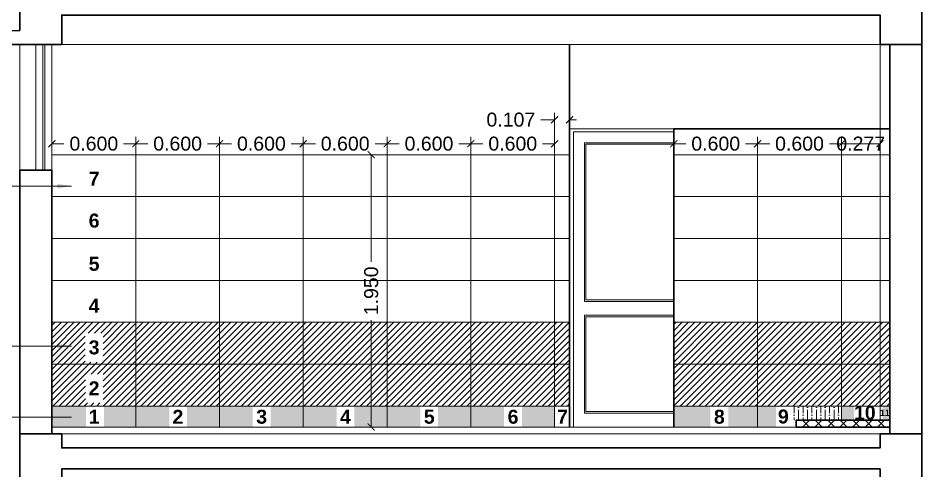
# Model space of a CAD drawing. Header units: millimetres. Extents: x 2733 to 5909, y 1038 to 2089.
# Drawn here: x 2832.72 to 2839.19, y 1044.8 to 1048.04 of the extents above; entities that cross this region are included whole.
import ezdxf

# ---------------------------------------------------------------- set-up
doc = ezdxf.new("R2010")
doc.units = ezdxf.units.MM
doc.header["$PDMODE"] = 35
doc.layers.get('0').update_dxf_attribs({"lineweight": 20})
doc.layers.get('Defpoints').update_dxf_attribs({"lineweight": 15})
for name, color, linetype, lineweight in [('beam', 43, 'Continuous', 20), ('Column', 251, 'Continuous', 30), ('DIM', 6, 'Continuous', 18), ('dim.1', 6, 'Continuous', 18), ('Door', 54, 'Continuous', 18), ('FLOOR FINISH', 10, 'Continuous', 15), ('Hatch', 43, 'Continuous', 13), ('rcc', 5, 'Continuous', 30), ('TILE HATCH-2', 123, 'Continuous', 9), ('Tiles', 91, 'Continuous', 9), ('Tiles-Text', 230, 'Continuous', 18), ('Ventilator', 200, 'Continuous', 18), ('Wall', 7, 'Continuous', 30)]:
    doc.layers.add(name, color=color, linetype=linetype, lineweight=lineweight)
doc.styles.add('dim-stylus bt', font='arial.ttf')
doc.styles.add('Tabrej', font='arial.ttf')
doc.dimstyles.new('DIMEN', dxfattribs={"dimtxt": 0.3, "dimasz": 0.25, "dimexe": 0.18, "dimexo": 0.0625, "dimgap": 0.09, "dimtad": 0, "dimdec": 3, "dimzin": 0, "dimdsep": 46, "dimtxsty": 'Tabrej', "dimcen": 0, "dimclrd": 256, "dimclre": 256, "dimclrt": 7, "dimadec": 0, "dimazin": 0, "dimtfac": 1, "dimtdec": 3, "dimtofl": 0, "dimtmove": 0, "dimatfit": 1, "dimfxl": 0, "dimtolj": 1, "dimtzin": 0, "dimlwd": -1, "dimlwe": -1, "dimarcsym": 0})
doc.dimstyles.new('Tabrej', dxfattribs={"dimtxt": 4, "dimasz": 0.45, "dimexe": 0.18, "dimexo": 0.0625, "dimgap": 0.09, "dimtad": 0, "dimdec": 3, "dimzin": 0, "dimdsep": 46, "dimtxsty": 'Tabrej', "dimcen": 0, "dimclrd": 256, "dimclre": 256, "dimclrt": 7, "dimaunit": 1, "dimadec": 3, "dimazin": 0, "dimtfac": 1, "dimtdec": 3, "dimtofl": 0, "dimtmove": 0, "dimatfit": 3, "dimfxl": 0, "dimtolj": 1, "dimtzin": 0, "dimlwd": -1, "dimlwe": -1, "dimarcsym": 0})

# ---------------------------------------------------------------- blocks, each defined once
blk = doc.blocks.new('_ArchTick')
at = {"color": 0, "const_width": 0.15}
blk.add_lwpolyline([(-0.5, -0.5), (0.5, 0.5)], dxfattribs=at)
blk = doc.blocks.new('*D864')
at = {"layer": 'Defpoints', "color": 0, "lineweight": 15, "transparency": 16777216}
for p in [(2833.5628, 1047.1424), (2832.9628, 1047.0685), (2833.5628, 1047.0635)]:
    blk.add_point(p, dxfattribs=at)
at = {"layer": 'DIM', "transparency": 16777216}
for p, q in [((2832.9628, 1047.07), (2832.9628, 1047.1924)), ((2833.5628, 1047.065), (2833.5628, 1047.1924)), ((2832.9628, 1047.1424), (2833.0492, 1047.1424)), ((2833.5628, 1047.1424), (2833.4764, 1047.1424))]:
    blk.add_line(p, q, dxfattribs=at)
at = {"layer": 'DIM', "transparency": 16777216, "xscale": 0.05, "yscale": 0.05, "zscale": 0.05, "rotation": 180}
blk.add_blockref('_ArchTick', (2832.9628, 1047.1424), dxfattribs=at)
at = {"layer": 'DIM', "transparency": 16777216, "xscale": 0.05, "yscale": 0.05, "zscale": 0.05}
blk.add_blockref('_ArchTick', (2833.5628, 1047.1424), dxfattribs=at)
at = {"layer": 'DIM', "color": 7, "transparency": 16777216, "insert": (2833.2628, 1047.1424), "char_height": 0.1, "attachment_point": 5, "style": 'Tabrej'}
blk.add_mtext('\\A1;0.600', dxfattribs=at)
blk = doc.blocks.new('*D865')
at = {"layer": 'Defpoints', "color": 0, "lineweight": 15, "transparency": 16777216}
for p in [(2834.1628, 1047.1424), (2833.5628, 1047.0685), (2834.1628, 1047.0635)]:
    blk.add_point(p, dxfattribs=at)
at = {"layer": 'DIM', "transparency": 16777216}
for p, q in [((2833.5628, 1047.07), (2833.5628, 1047.1924)), ((2834.1628, 1047.065), (2834.1628, 1047.1924)), ((2833.5628, 1047.1424), (2833.6492, 1047.1424)), ((2834.1628, 1047.1424), (2834.0764, 1047.1424))]:
    blk.add_line(p, q, dxfattribs=at)
at = {"layer": 'DIM', "transparency": 16777216, "xscale": 0.05, "yscale": 0.05, "zscale": 0.05, "rotation": 180}
blk.add_blockref('_ArchTick', (2833.5628, 1047.1424), dxfattribs=at)
at = {"layer": 'DIM', "transparency": 16777216, "xscale": 0.05, "yscale": 0.05, "zscale": 0.05}
blk.add_blockref('_ArchTick', (2834.1628, 1047.1424), dxfattribs=at)
at = {"layer": 'DIM', "color": 7, "transparency": 16777216, "insert": (2833.8628, 1047.1424), "char_height": 0.1, "attachment_point": 5, "style": 'Tabrej'}
blk.add_mtext('\\A1;0.600', dxfattribs=at)
blk = doc.blocks.new('*D866')
at = {"layer": 'Defpoints', "color": 0, "lineweight": 15, "transparency": 16777216}
for p in [(2835.1383, 1047.0635), (2835.1641, 1045.1135), (2835.2493, 1045.1135)]:
    blk.add_point(p, dxfattribs=at)
at = {"layer": 'DIM', "transparency": 16777216}
for p, q in [((2835.1398, 1047.0635), (2835.2993, 1047.0635)), ((2835.2493, 1047.0635), (2835.2493, 1046.2973)), ((2835.2493, 1045.1135), (2835.2493, 1045.8796)), ((2835.1656, 1045.1135), (2835.2993, 1045.1135))]:
    blk.add_line(p, q, dxfattribs=at)
at = {"layer": 'DIM', "transparency": 16777216, "xscale": 0.05, "yscale": 0.05, "zscale": 0.05}
for p, rotation in [((2835.2493, 1047.0635), 90), ((2835.2493, 1045.1135), 270)]:
    blk.add_blockref('_ArchTick', p, dxfattribs=dict(at, rotation=rotation))
at = {"layer": 'DIM', "color": 7, "transparency": 16777216, "insert": (2835.2493, 1046.0885), "char_height": 0.1, "attachment_point": 5, "rotation": 90, "style": 'Tabrej'}
blk.add_mtext('\\A1;1.950', dxfattribs=at)
blk = doc.blocks.new('*D867')
at = {"layer": 'Defpoints', "color": 0, "lineweight": 15, "transparency": 16777216}
for p in [(2834.7628, 1047.1424), (2834.1628, 1047.0685), (2834.7628, 1047.0635)]:
    blk.add_point(p, dxfattribs=at)
at = {"layer": 'DIM', "transparency": 16777216}
for p, q in [((2834.1628, 1047.07), (2834.1628, 1047.1924)), ((2834.7628, 1047.065), (2834.7628, 1047.1924)), ((2834.1628, 1047.1424), (2834.2492, 1047.1424)), ((2834.7628, 1047.1424), (2834.6764, 1047.1424))]:
    blk.add_line(p, q, dxfattribs=at)
at = {"layer": 'DIM', "transparency": 16777216, "xscale": 0.05, "yscale": 0.05, "zscale": 0.05, "rotation": 180}
blk.add_blockref('_ArchTick', (2834.1628, 1047.1424), dxfattribs=at)
at = {"layer": 'DIM', "transparency": 16777216, "xscale": 0.05, "yscale": 0.05, "zscale": 0.05}
blk.add_blockref('_ArchTick', (2834.7628, 1047.1424), dxfattribs=at)
at = {"layer": 'DIM', "color": 7, "transparency": 16777216, "insert": (2834.4628, 1047.1424), "char_height": 0.1, "attachment_point": 5, "style": 'Tabrej'}
blk.add_mtext('\\A1;0.600', dxfattribs=at)
blk = doc.blocks.new('*D868')
at = {"layer": 'Defpoints', "color": 0, "lineweight": 15, "transparency": 16777216}
for p in [(2835.3628, 1047.1424), (2834.7628, 1047.0685), (2835.3628, 1047.0635)]:
    blk.add_point(p, dxfattribs=at)
at = {"layer": 'DIM', "transparency": 16777216}
for p, q in [((2834.7628, 1047.07), (2834.7628, 1047.1924)), ((2835.3628, 1047.065), (2835.3628, 1047.1924)), ((2834.7628, 1047.1424), (2834.8492, 1047.1424)), ((2835.3628, 1047.1424), (2835.2764, 1047.1424))]:
    blk.add_line(p, q, dxfattribs=at)
at = {"layer": 'DIM', "transparency": 16777216, "xscale": 0.05, "yscale": 0.05, "zscale": 0.05, "rotation": 180}
blk.add_blockref('_ArchTick', (2834.7628, 1047.1424), dxfattribs=at)
at = {"layer": 'DIM', "transparency": 16777216, "xscale": 0.05, "yscale": 0.05, "zscale": 0.05}
blk.add_blockref('_ArchTick', (2835.3628, 1047.1424), dxfattribs=at)
at = {"layer": 'DIM', "color": 7, "transparency": 16777216, "insert": (2835.0628, 1047.1424), "char_height": 0.1, "attachment_point": 5, "style": 'Tabrej'}
blk.add_mtext('\\A1;0.600', dxfattribs=at)
blk = doc.blocks.new('*D869')
at = {"layer": 'Defpoints', "color": 0, "lineweight": 15, "transparency": 16777216}
for p in [(2835.9628, 1047.1424), (2835.3628, 1047.0685), (2835.9628, 1047.0635)]:
    blk.add_point(p, dxfattribs=at)
at = {"layer": 'DIM', "transparency": 16777216}
for p, q in [((2835.3628, 1047.07), (2835.3628, 1047.1924)), ((2835.9628, 1047.065), (2835.9628, 1047.1924)), ((2835.3628, 1047.1424), (2835.4492, 1047.1424)), ((2835.9628, 1047.1424), (2835.8764, 1047.1424))]:
    blk.add_line(p, q, dxfattribs=at)
at = {"layer": 'DIM', "transparency": 16777216, "xscale": 0.05, "yscale": 0.05, "zscale": 0.05, "rotation": 180}
blk.add_blockref('_ArchTick', (2835.3628, 1047.1424), dxfattribs=at)
at = {"layer": 'DIM', "transparency": 16777216, "xscale": 0.05, "yscale": 0.05, "zscale": 0.05}
blk.add_blockref('_ArchTick', (2835.9628, 1047.1424), dxfattribs=at)
at = {"layer": 'DIM', "color": 7, "transparency": 16777216, "insert": (2835.6628, 1047.1424), "char_height": 0.1, "attachment_point": 5, "style": 'Tabrej'}
blk.add_mtext('\\A1;0.600', dxfattribs=at)
blk = doc.blocks.new('*D870')
at = {"layer": 'Defpoints', "color": 0, "lineweight": 15, "transparency": 16777216}
for p in [(2836.5628, 1047.1424), (2835.9628, 1047.0685), (2836.5628, 1047.0635)]:
    blk.add_point(p, dxfattribs=at)
at = {"layer": 'DIM', "transparency": 16777216}
for p, q in [((2835.9628, 1047.07), (2835.9628, 1047.1924)), ((2836.5628, 1047.065), (2836.5628, 1047.1924)), ((2835.9628, 1047.1424), (2836.0492, 1047.1424)), ((2836.5628, 1047.1424), (2836.4764, 1047.1424))]:
    blk.add_line(p, q, dxfattribs=at)
at = {"layer": 'DIM', "transparency": 16777216, "xscale": 0.05, "yscale": 0.05, "zscale": 0.05, "rotation": 180}
blk.add_blockref('_ArchTick', (2835.9628, 1047.1424), dxfattribs=at)
at = {"layer": 'DIM', "transparency": 16777216, "xscale": 0.05, "yscale": 0.05, "zscale": 0.05}
blk.add_blockref('_ArchTick', (2836.5628, 1047.1424), dxfattribs=at)
at = {"layer": 'DIM', "color": 7, "transparency": 16777216, "insert": (2836.2628, 1047.1424), "char_height": 0.1, "attachment_point": 5, "style": 'Tabrej'}
blk.add_mtext('\\A1;0.600', dxfattribs=at)
blk = doc.blocks.new('*D871')
at = {"layer": 'Defpoints', "color": 0, "lineweight": 15, "transparency": 16777216}
for p in [(2836.6696, 1047.3143), (2836.5628, 1047.0685), (2836.6696, 1047.0635)]:
    blk.add_point(p, dxfattribs=at)
at = {"layer": 'DIM', "transparency": 16777216}
for p, q in [((2836.5628, 1047.3143), (2836.4628, 1047.3143)), ((2836.5628, 1047.07), (2836.5628, 1047.3643)), ((2836.6696, 1047.065), (2836.6696, 1047.3643)), ((2836.6696, 1047.3143), (2836.7196, 1047.3143))]:
    blk.add_line(p, q, dxfattribs=at)
at = {"layer": 'DIM', "transparency": 16777216, "xscale": 0.05, "yscale": 0.05, "zscale": 0.05}
blk.add_blockref('_ArchTick', (2836.5628, 1047.3143), dxfattribs=at)
at = {"layer": 'DIM', "transparency": 16777216, "xscale": 0.05, "yscale": 0.05, "zscale": 0.05, "rotation": 180}
blk.add_blockref('_ArchTick', (2836.6696, 1047.3143), dxfattribs=at)
at = {"layer": 'DIM', "color": 7, "transparency": 16777216, "insert": (2836.2491, 1047.3143), "char_height": 0.1, "attachment_point": 5, "style": 'Tabrej'}
blk.add_mtext('\\A1;0.107', dxfattribs=at)
blk = doc.blocks.new('f')
at = {"layer": 'Door', "ltscale": 0.05}
blk.add_line((2716.5479, 1053.7485), (2717.2874, 1053.7485), dxfattribs=at)
at = {"layer": 'Door'}
blk.add_line((2717.2874, 1051.6135), (2716.5479, 1051.6135), dxfattribs=at)
at = {"layer": 'Door', "ltscale": 0.05}
for points in [[(2717.2874, 1053.7285), (2716.5679, 1053.7285), (2716.5679, 1051.6135)], [(2717.2874, 1053.6485), (2716.6479, 1053.6485), (2716.6479, 1052.5135), (2717.2874, 1052.5135)], [(2717.2874, 1053.6385), (2716.6579, 1053.6385), (2716.6579, 1052.5235), (2717.2874, 1052.5235)], [(2717.2874, 1052.4135), (2716.6479, 1052.4135), (2716.6479, 1051.7135), (2717.2874, 1051.7135)], [(2717.2874, 1052.4035), (2716.6579, 1052.4035), (2716.6579, 1051.7235), (2717.2874, 1051.7235)]]:
    blk.add_lwpolyline(points, dxfattribs=at)
blk = doc.blocks.new('*D872')
at = {"layer": 'Defpoints', "color": 0, "lineweight": 15, "transparency": 16777216}
for p in [(2838.6162, 1047.1424), (2838.0162, 1047.0685), (2838.6162, 1047.0635)]:
    blk.add_point(p, dxfattribs=at)
at = {"layer": 'DIM', "transparency": 16777216}
for p, q in [((2838.0162, 1047.07), (2838.0162, 1047.1924)), ((2838.6162, 1047.065), (2838.6162, 1047.1924)), ((2838.0162, 1047.1424), (2838.1027, 1047.1424)), ((2838.6162, 1047.1424), (2838.5298, 1047.1424))]:
    blk.add_line(p, q, dxfattribs=at)
at = {"layer": 'DIM', "transparency": 16777216, "xscale": 0.05, "yscale": 0.05, "zscale": 0.05, "rotation": 180}
blk.add_blockref('_ArchTick', (2838.0162, 1047.1424), dxfattribs=at)
at = {"layer": 'DIM', "transparency": 16777216, "xscale": 0.05, "yscale": 0.05, "zscale": 0.05}
blk.add_blockref('_ArchTick', (2838.6162, 1047.1424), dxfattribs=at)
at = {"layer": 'DIM', "color": 7, "transparency": 16777216, "insert": (2838.3162, 1047.1424), "char_height": 0.1, "attachment_point": 5, "style": 'Tabrej'}
blk.add_mtext('\\A1;0.600', dxfattribs=at)
blk = doc.blocks.new('*D873')
at = {"layer": 'Defpoints', "color": 0, "lineweight": 15, "transparency": 16777216}
for p in [(2838.8928, 1047.1424), (2838.6162, 1047.0685), (2838.8928, 1047.0635)]:
    blk.add_point(p, dxfattribs=at)
at = {"layer": 'DIM', "transparency": 16777216}
for p, q in [((2838.6162, 1047.07), (2838.6162, 1047.1924)), ((2838.8928, 1047.065), (2838.8928, 1047.1924)), ((2838.6162, 1047.1424), (2838.8928, 1047.1424))]:
    blk.add_line(p, q, dxfattribs=at)
at = {"layer": 'DIM', "transparency": 16777216, "xscale": 0.05, "yscale": 0.05, "zscale": 0.05, "rotation": 180}
blk.add_blockref('_ArchTick', (2838.6162, 1047.1424), dxfattribs=at)
at = {"layer": 'DIM', "transparency": 16777216, "xscale": 0.05, "yscale": 0.05, "zscale": 0.05}
blk.add_blockref('_ArchTick', (2838.8928, 1047.1424), dxfattribs=at)
at = {"layer": 'DIM', "color": 7, "transparency": 16777216, "insert": (2838.7545, 1047.1424), "char_height": 0.1, "attachment_point": 5, "style": 'Tabrej'}
blk.add_mtext('\\A1;0.277', dxfattribs=at)
blk = doc.blocks.new('*D874')
at = {"layer": 'Defpoints', "color": 0, "lineweight": 15, "transparency": 16777216}
for p in [(2838.0162, 1047.1424), (2837.4162, 1047.0685), (2838.0162, 1047.0635)]:
    blk.add_point(p, dxfattribs=at)
at = {"layer": 'DIM', "transparency": 16777216}
for p, q in [((2837.4162, 1047.07), (2837.4162, 1047.1924)), ((2838.0162, 1047.065), (2838.0162, 1047.1924)), ((2837.4162, 1047.1424), (2837.5027, 1047.1424)), ((2838.0162, 1047.1424), (2837.9298, 1047.1424))]:
    blk.add_line(p, q, dxfattribs=at)
at = {"layer": 'DIM', "transparency": 16777216, "xscale": 0.05, "yscale": 0.05, "zscale": 0.05, "rotation": 180}
blk.add_blockref('_ArchTick', (2837.4162, 1047.1424), dxfattribs=at)
at = {"layer": 'DIM', "transparency": 16777216, "xscale": 0.05, "yscale": 0.05, "zscale": 0.05}
blk.add_blockref('_ArchTick', (2838.0162, 1047.1424), dxfattribs=at)
at = {"layer": 'DIM', "color": 7, "transparency": 16777216, "insert": (2837.7162, 1047.1424), "char_height": 0.1, "attachment_point": 5, "style": 'Tabrej'}
blk.add_mtext('\\A1;0.600', dxfattribs=at)

msp = doc.modelspace()

# ---------------------------------------------------------------- hatches: boundary and pattern name
at = {"layer": 'Hatch', "lineweight": 15}
h = msp.add_hatch(dxfattribs=at)
h.set_pattern_fill('ANSI36', color=256, scale=0.01, angle=45, style=0)
h.set_pattern_definition([(90, (120.12881, -6.5), (-0.03175, 0.0555625), [0.079375, -0.015875, 0, -0.015875])])
h.paths.add_polyline_path([(2836.6767, 1045.2635), (2836.5628, 1045.2635), (2836.5628, 1045.1135), (2836.6767, 1045.1135)], flags=16)
h.paths.add_polyline_path([(2836.5628, 1045.2635), (2835.9628, 1045.2635), (2835.9628, 1045.1135), (2836.5628, 1045.1135)])
h.paths.add_polyline_path([(2835.9628, 1045.2635), (2835.3628, 1045.2635), (2835.3628, 1045.1135), (2835.9628, 1045.1135)])
h.paths.add_polyline_path([(2835.3628, 1045.2635), (2834.7628, 1045.2635), (2834.7628, 1045.1135), (2835.3628, 1045.1135)])
h.paths.add_polyline_path([(2833.5628, 1045.2635), (2832.9628, 1045.2635), (2832.9628, 1045.1135), (2833.5628, 1045.1135)])
h.paths.add_polyline_path([(2834.1628, 1045.2635), (2833.5628, 1045.2635), (2833.5628, 1045.1135), (2834.1628, 1045.1135)])
h.paths.add_polyline_path([(2834.7628, 1045.2635), (2834.1628, 1045.2635), (2834.1628, 1045.1135), (2834.7628, 1045.1135)])
h.paths.add_polyline_path([(2838.9628, 1045.2635), (2838.6162, 1045.2635), (2838.6162, 1045.1635), (2838.9628, 1045.1635)])
h.paths.add_polyline_path([(2838.2939, 1045.2635), (2838.0162, 1045.2635), (2838.0162, 1045.1135), (2838.2939, 1045.1135)])
h.paths.add_polyline_path([(2838.0162, 1045.2635), (2837.4162, 1045.2635), (2837.4162, 1045.1135), (2838.0162, 1045.1135)])
h.paths.add_polyline_path([(2836.5628, 1045.1135), (2836.6825, 1045.1135), (2836.6825, 1045.2635), (2836.5628, 1045.2635)])
h.paths.add_polyline_path([(2836.2005, 1045.1135), (2836.3282, 1045.1135), (2836.3282, 1045.2635), (2836.2005, 1045.2635)], flags=17)
h.paths.add_polyline_path([(2835.6, 1045.1135), (2835.7277, 1045.1135), (2835.7277, 1045.2635), (2835.6, 1045.2635)], flags=17)
h.paths.add_polyline_path([(2835.0013, 1045.1135), (2835.129, 1045.1135), (2835.129, 1045.2635), (2835.0013, 1045.2635)], flags=17)
h.paths.add_polyline_path([(2833.2068, 1045.1135), (2833.3345, 1045.1135), (2833.3345, 1045.2635), (2833.2068, 1045.2635)], flags=17)
h.paths.add_polyline_path([(2833.8028, 1045.1135), (2833.9305, 1045.1135), (2833.9305, 1045.2635), (2833.8028, 1045.2635)], flags=17)
h.paths.add_polyline_path([(2834.4014, 1045.1135), (2834.5291, 1045.1135), (2834.5291, 1045.2635), (2834.4014, 1045.2635)])
h.paths.add_polyline_path([(2838.7062, 1045.1635), (2838.9116, 1045.1635), (2838.9116, 1045.2635), (2838.7062, 1045.2635)], flags=17)
h.paths.add_polyline_path([(2838.1475, 1045.1135), (2838.2939, 1045.1135), (2838.2939, 1045.2635), (2838.1475, 1045.2635)], flags=17)
h.paths.add_polyline_path([(2837.6785, 1045.1135), (2837.8062, 1045.1135), (2837.8062, 1045.2635), (2837.6785, 1045.2635)], flags=17)
h = msp.add_hatch(dxfattribs=at)
h.set_pattern_fill('ANSI36', color=256, scale=0.01, angle=45, style=0)
h.set_pattern_definition([(90, (120.12881, 3.25), (-0.03175, 0.0555625), [0.079375, -0.015875, 0, -0.015875])])
h.paths.add_polyline_path([(2838.6162, 1045.2635), (2838.2538, 1045.2635), (2838.2538, 1045.1635), (2838.6162, 1045.1635)])
at = {"layer": 'Hatch'}
h = msp.add_hatch(dxfattribs=at)
h.set_pattern_fill('ANSI37', color=256, scale=0.02, style=0)
h.set_pattern_definition([(45, (120.12881, 3.25), (-0.0449012806, 0.0449012806), []), (135, (120.12881, 3.25), (-0.0449012806, -0.0449012806), [])])
h.paths.add_polyline_path([(2838.9628, 1045.1635), (2838.2928, 1045.1635), (2838.2928, 1045.1135), (2838.9628, 1045.1135)])
at = {"layer": 'TILE HATCH-2'}
h = msp.add_hatch(dxfattribs=at)
h.set_pattern_fill('ANSI31', color=256, scale=0.01, style=0)
h.set_pattern_definition([(45, (120.12881, -6.5), (-0.0224506403, 0.0224506403), [])])
h.paths.add_polyline_path([(2834.1628, 1045.5635), (2833.5628, 1045.5635), (2833.5628, 1045.2635), (2834.1628, 1045.2635)])
h.paths.add_polyline_path([(2834.1628, 1045.8635), (2833.5628, 1045.8635), (2833.5628, 1045.5635), (2834.1628, 1045.5635)])
h.paths.add_polyline_path([(2834.7628, 1045.8635), (2834.1628, 1045.8635), (2834.1628, 1045.5635), (2834.7628, 1045.5635)])
h.paths.add_polyline_path([(2834.7628, 1045.5635), (2834.1628, 1045.5635), (2834.1628, 1045.2635), (2834.7628, 1045.2635)])
h.paths.add_polyline_path([(2835.3628, 1045.8635), (2834.7628, 1045.8635), (2834.7628, 1045.5635), (2835.3628, 1045.5635)])
h.paths.add_polyline_path([(2835.3628, 1045.5635), (2834.7628, 1045.5635), (2834.7628, 1045.2635), (2835.3628, 1045.2635)])
h.paths.add_polyline_path([(2835.9628, 1045.8635), (2835.3628, 1045.8635), (2835.3628, 1045.5635), (2835.9628, 1045.5635)])
h.paths.add_polyline_path([(2835.9628, 1045.5635), (2835.3628, 1045.5635), (2835.3628, 1045.2635), (2835.9628, 1045.2635)])
h.paths.add_polyline_path([(2836.5628, 1045.5635), (2835.9628, 1045.5635), (2835.9628, 1045.2635), (2836.5628, 1045.2635)])
h.paths.add_polyline_path([(2836.5628, 1045.8635), (2835.9628, 1045.8635), (2835.9628, 1045.5635), (2836.5628, 1045.5635)])
h.paths.add_polyline_path([(2836.6696, 1045.8635), (2836.5628, 1045.8635), (2836.5628, 1045.5635), (2836.6696, 1045.5635)])
h.paths.add_polyline_path([(2836.6696, 1045.5641), (2836.5628, 1045.5635), (2836.5628, 1045.2635), (2836.6696, 1045.2641)])
h.paths.add_polyline_path([(2838.0162, 1045.5635), (2837.4162, 1045.5635), (2837.4162, 1045.2635), (2838.0162, 1045.2635)])
h.paths.add_polyline_path([(2838.0162, 1045.8635), (2837.4162, 1045.8635), (2837.4162, 1045.5635), (2838.0162, 1045.5635)])
h.paths.add_polyline_path([(2838.6162, 1045.8635), (2838.0162, 1045.8635), (2838.0162, 1045.5635), (2838.6162, 1045.5635)])
h.paths.add_polyline_path([(2838.6162, 1045.5635), (2838.0162, 1045.5635), (2838.0162, 1045.2635), (2838.6162, 1045.2635)])
h.paths.add_polyline_path([(2838.9628, 1045.5635), (2838.6162, 1045.5635), (2838.6162, 1045.2635), (2838.9628, 1045.2635)])
h.paths.add_polyline_path([(2838.9628, 1045.8635), (2838.6162, 1045.8635), (2838.6162, 1045.5635), (2838.9628, 1045.5635)])
h.paths.add_polyline_path([(2833.5628, 1045.8635), (2832.9628, 1045.8635), (2832.9628, 1045.5635), (2833.5628, 1045.5635)])
h.paths.add_polyline_path([(2833.5628, 1045.5635), (2832.9628, 1045.5635), (2832.9628, 1045.2635), (2833.5628, 1045.2635)])
h.paths.add_polyline_path([(2833.2014, 1045.5791), (2833.3291, 1045.5791), (2833.3291, 1045.7852), (2833.2014, 1045.7852)], flags=16)
h.paths.add_polyline_path([(2833.2028, 1045.2856), (2833.3305, 1045.2856), (2833.3305, 1045.4917), (2833.2028, 1045.4917)], flags=16)

# ---------------------------------------------------------------- linework, layer by layer
at = {"lineweight": 15}
msp.add_line((2832.8478, 1046.9535), (2832.8478, 1047.8535), dxfattribs=at)
msp.add_line((2832.8478, 1046.9535), (2832.8478, 1047.8535), dxfattribs=at)
msp.add_lwpolyline([(2832.7328, 1046.9535), (2832.9628, 1046.9535), (2832.9628, 1047.8535), (2832.7328, 1047.8535)], close=True, dxfattribs=at)
msp.add_lwpolyline([(2832.7328, 1046.9535), (2832.9628, 1046.9535), (2832.9628, 1047.8535), (2832.7328, 1047.8535)], close=True, dxfattribs=at)
at = {"layer": 'beam', "lineweight": 15}
msp.add_line((2833.0328, 1047.8535), (2838.8928, 1047.8535), dxfattribs=at)
at = {"layer": 'Column', "lineweight": 15}
msp.add_line((2838.8928, 1047.2485), (2838.8928, 1047.8535), dxfattribs=at)
at = {"layer": 'Door', "ltscale": 0.05}
msp.add_line((2836.6696, 1047.2485), (2836.6696, 1045.1135), dxfattribs=at)
at = {"layer": 'FLOOR FINISH', "lineweight": 15}
for p, q in [((2832.9628, 1045.1135), (2838.9628, 1045.1135)), ((2833.0278, 1045.0635), (2838.8928, 1045.0635))]:
    msp.add_line(p, q, dxfattribs=at)
at = {"layer": 'rcc'}
for points in [[(2839.1928, 1047.8535), (2838.8928, 1047.8535), (2838.8928, 1048.0635), (2833.0328, 1048.0635), (2833.0328, 1047.8535), (2832.2428, 1047.8535), (2832.2428, 1047.8935), (2832.2028, 1047.8935), (2832.2028, 1047.8535), (2832.1328, 1047.8535), (2832.1328, 1047.9285), (2832.7328, 1047.9535), (2832.7328, 1048.3135), (2833.0328, 1048.3135), (2833.0328, 1048.2135), (2838.8928, 1048.2135), (2838.8928, 1048.3135), (2839.1928, 1048.3135)], [(2839.1928, 1044.6035), (2838.8928, 1044.6035), (2838.8928, 1044.8135), (2833.0328, 1044.8135), (2833.0328, 1044.6035), (2832.2428, 1044.6035), (2832.2428, 1044.6435), (2832.2028, 1044.6435), (2832.2028, 1044.6035), (2832.1328, 1044.6035), (2832.1328, 1044.6785), (2832.7328, 1044.7035), (2832.7328, 1045.0635), (2833.0328, 1045.0635), (2833.0328, 1044.9635), (2838.8928, 1044.9635), (2838.8928, 1045.0635), (2839.1928, 1045.0635)]]:
    msp.add_lwpolyline(points, close=True, dxfattribs=at)
at = {"layer": 'Tiles', "lineweight": 15}
for p, q in [((2838.8928, 1045.1635), (2838.8928, 1047.2485)), ((2832.9628, 1047.0635), (2836.6696, 1047.0635)), ((2833.5628, 1045.1135), (2833.5628, 1047.0635)), ((2834.1628, 1045.1135), (2834.1628, 1047.0635)), ((2834.7628, 1045.1135), (2834.7628, 1047.0635)), ((2835.3628, 1045.1135), (2835.3628, 1047.0635)), ((2835.9628, 1045.1135), (2835.9628, 1047.0635)), ((2836.5628, 1045.1135), (2836.5628, 1047.0635)), ((2837.4162, 1047.0635), (2838.9628, 1047.0635)), ((2838.0162, 1045.1135), (2838.0162, 1047.0635)), ((2838.6162, 1045.1635), (2838.6162, 1047.0635)), ((2832.9628, 1046.7635), (2836.6696, 1046.7635)), ((2837.4162, 1046.7635), (2838.9628, 1046.7635)), ((2832.9628, 1046.4635), (2836.6696, 1046.4635)), ((2837.4162, 1046.4635), (2838.9628, 1046.4635)), ((2832.9628, 1046.1635), (2836.6696, 1046.1635)), ((2837.4162, 1046.1635), (2838.9628, 1046.1635)), ((2832.9628, 1045.8635), (2836.6696, 1045.8635)), ((2837.4162, 1045.8635), (2838.9628, 1045.8635)), ((2832.9628, 1045.5635), (2836.6696, 1045.5635)), ((2837.4162, 1045.5635), (2838.9628, 1045.5635)), ((2832.9628, 1045.2635), (2836.6696, 1045.2635)), ((2837.4162, 1045.2635), (2838.9628, 1045.2635))]:
    msp.add_line(p, q, dxfattribs=at)
at = {"layer": 'Ventilator', "lineweight": 15}
msp.add_lwpolyline([(2832.8978, 1047.8535), (2832.9128, 1047.8535), (2832.9128, 1046.9535), (2832.8978, 1046.9535)], close=True, dxfattribs=at)
msp.add_lwpolyline([(2832.8978, 1047.8535), (2832.9128, 1047.8535), (2832.9128, 1046.9535), (2832.8978, 1046.9535)], close=True, dxfattribs=at)
at = {"layer": 'Wall'}
for p, q in [((2836.6696, 1047.8535), (2836.6696, 1045.1135)), ((2837.4162, 1047.2485), (2837.4162, 1045.1135)), ((2837.4162, 1047.2485), (2838.9628, 1047.2485))]:
    msp.add_line(p, q, dxfattribs=at)
for points in [[(2838.9628, 1045.0635), (2839.1928, 1045.0635), (2839.1928, 1047.8535), (2838.9628, 1047.8535)], [(2832.7328, 1046.9535), (2832.9628, 1046.9535), (2832.9628, 1045.0635), (2832.7328, 1045.0635)], [(2832.7328, 1046.9535), (2832.9628, 1046.9535), (2832.9628, 1045.0635), (2832.7328, 1045.0635)], [(2838.2928, 1045.1135), (2838.9628, 1045.1135), (2838.9628, 1045.1635), (2838.2928, 1045.1635)]]:
    msp.add_lwpolyline(points, close=True, dxfattribs=at)

# ---------------------------------------------------------------- block references
at = {"layer": 'Door', "lineweight": 15}
msp.add_blockref('f', (120.1288, -6.5), dxfattribs=at)

# ---------------------------------------------------------------- texts
at = {"layer": 'Tiles-Text', "width": 0.096954, "attachment_point": 5, "style": 'dim-stylus bt'}
for s, insert, char_height in [('{\\fArial|b1|i0|c0|p34;7}', (2833.2648, 1046.8912), 0.1), ('{\\fArial|b1|i0|c0|p34;6}', (2833.2648, 1046.5912), 0.1), ('{\\fArial|b1|i0|c0|p34;5}', (2833.2648, 1046.2817), 0.1), ('{\\fArial|b1|i0|c0|p34;4}', (2833.2648, 1045.9818), 0.1), ('{\\fArial|b1|i0|c0|p34;3}', (2833.2648, 1045.6831), 0.1), ('{\\fArial|b1|i0|c0|p34;2}', (2833.2648, 1045.3905), 0.1), ('{\\fArial|b1|i0|c0|p34;1}', (2833.2648, 1045.1866), 0.1), ('{\\fArial|b1|i0|c0|p34;2}', (2833.8648, 1045.1866), 0.1), ('{\\fArial|b1|i0|c0|p34;3}', (2834.4648, 1045.1866), 0.1), ('{\\fArial|b1|i0|c0|p34;4}', (2835.0648, 1045.1866), 0.1), ('{\\fArial|b1|i0|c0|p34;5}', (2835.6648, 1045.1866), 0.1), ('{\\fArial|b1|i0|c0|p34;6}', (2836.2648, 1045.1866), 0.1), ('{\\fArial|b1|i0|c0|p34;7}', (2836.6185, 1045.1866), 0.1), ('{\\fArial|b1|i0|c0|p34;8}', (2837.7421, 1045.1866), 0.1), ('{\\fArial|b1|i0|c0|p34;9}', (2838.2007, 1045.1882), 0.1), ('{\\fArial|b1|i0|c0|p34;10}', (2838.7838, 1045.2156), 0.1), ('{\\fArial|b1|i0|c0|p34;11}', (2838.9277, 1045.2156), 0.045)]:
    msp.add_mtext(s, dxfattribs=dict(at, insert=insert, char_height=char_height))

# ---------------------------------------------------------------- dimensions: what is measured, and where the dimension line sits
at = {"layer": 'DIM'}
for base, p1, p2, picture, middle in [((2836.6696, 1047.3143), (2836.5628, 1047.0685), (2836.6696, 1047.0635), '*D871', (2836.2491, 1047.3143)), ((2838.8928, 1047.1424), (2838.6162, 1047.0685), (2838.8928, 1047.0635), '*D873', (2838.7545, 1047.1424))]:
    dim = msp.add_linear_dim(base=base, p1=p1, p2=p2, dimstyle='DIMEN', override={"dimscale": 0.5, "dimtxt": 0.2, "dimasz": 0.1, "dimexe": 0.1, "dimexo": 0.003, "dimblk1": 'ArchTick', "dimblk2": 'ArchTick', "dimsah": 1}, dxfattribs=at)
    dim.commit()
    dim.dimension.update_dxf_attribs({"geometry": picture, "text_midpoint": middle, "dimtype": 160})
for base, p1, p2, picture, middle in [((2833.5628, 1047.1424), (2832.9628, 1047.0685), (2833.5628, 1047.0635), '*D864', (2833.2628, 1047.1424)), ((2834.1628, 1047.1424), (2833.5628, 1047.0685), (2834.1628, 1047.0635), '*D865', (2833.8628, 1047.1424)), ((2834.7628, 1047.1424), (2834.1628, 1047.0685), (2834.7628, 1047.0635), '*D867', (2834.4628, 1047.1424)), ((2835.3628, 1047.1424), (2834.7628, 1047.0685), (2835.3628, 1047.0635), '*D868', (2835.0628, 1047.1424)), ((2835.9628, 1047.1424), (2835.3628, 1047.0685), (2835.9628, 1047.0635), '*D869', (2835.6628, 1047.1424)), ((2836.5628, 1047.1424), (2835.9628, 1047.0685), (2836.5628, 1047.0635), '*D870', (2836.2628, 1047.1424)), ((2838.0162, 1047.1424), (2837.4162, 1047.0685), (2838.0162, 1047.0635), '*D874', (2837.7162, 1047.1424)), ((2838.6162, 1047.1424), (2838.0162, 1047.0685), (2838.6162, 1047.0635), '*D872', (2838.3162, 1047.1424))]:
    dim = msp.add_linear_dim(base=base, p1=p1, p2=p2, dimstyle='DIMEN', override={"dimscale": 0.5, "dimtxt": 0.2, "dimasz": 0.1, "dimexe": 0.1, "dimexo": 0.003, "dimblk1": 'ArchTick', "dimblk2": 'ArchTick', "dimsah": 1}, dxfattribs=at)
    dim.commit()
    dim.dimension.update_dxf_attribs({"geometry": picture, "text_midpoint": middle})
dim = msp.add_linear_dim(base=(2835.2493, 1045.1135), p1=(2835.1383, 1047.0635), p2=(2835.1641, 1045.1135), angle=90, dimstyle='DIMEN', override={"dimscale": 0.5, "dimtxt": 0.2, "dimasz": 0.1, "dimexe": 0.1, "dimexo": 0.003, "dimblk1": 'ArchTick', "dimblk2": 'ArchTick', "dimsah": 1}, dxfattribs=at)
dim.commit()
dim.dimension.update_dxf_attribs({"geometry": '*D866', "text_midpoint": (2835.2493, 1046.0885)})

# ---------------------------------------------------------------- leaders
at = {"layer": 'dim.1', "ltscale": 0.02}
for points in [[(2833.102, 1046.8386), (2831.0171, 1046.8386)], [(2833.102, 1045.6932), (2831.2311, 1045.6932)], [(2833.102, 1045.1842), (2831.7214, 1045.1842)]]:
    msp.add_leader(points, dimstyle='Tabrej', override={"dimasz": 0.1}, dxfattribs=at)

doc.saveas('drawing.dxf')
